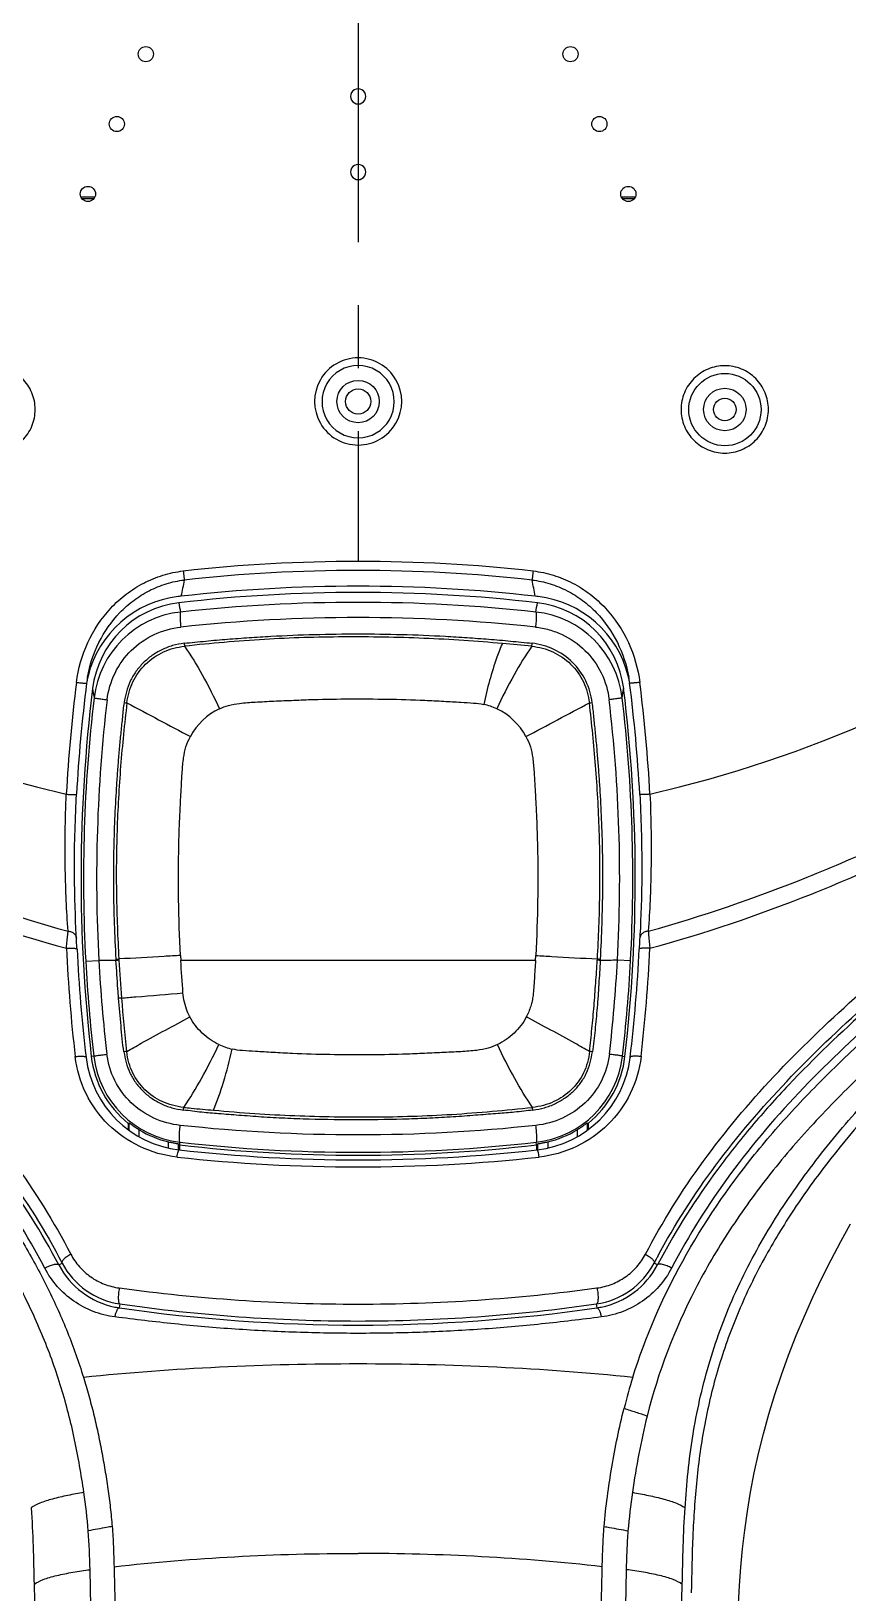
# Model space of a CAD drawing. Extents: x 0 to 521, y 0 to 382.
# Drawn here: x 124.5 to 156.9, y 193.6 to 255.5 of the extents above; entities that cross this region are included whole.
import ezdxf

# ---------------------------------------------------------------- set-up
doc = ezdxf.new("R2010")
doc.units = 0
doc.header["$LTSCALE"] = 10
doc.header["$MEASUREMENT"] = 0
doc.linetypes.add('CENTER', pattern=[2, 1.25, -0.25, 0.25, -0.25])
doc.linetypes.add('EB_DASHDOT', pattern=[39, 30, -3, 3, -3])
doc.layers.get('0').update_dxf_attribs({"linetype": 'CONTINUOUS'})
doc.layers.add('CAXA1', color=1, linetype='EB_DASHDOT', lineweight=25)
doc.layers.add('LAYER_01', color=7, linetype='CONTINUOUS')

msp = doc.modelspace()

# ---------------------------------------------------------------- linework, layer by layer
at = {"color": 7, "linetype": 'Continuous'}
for p, q in [((127.055, 248.946), (126.511, 248.946)), ((126.543, 248.894), (127.022, 248.894)), ((148.486, 248.946), (147.942, 248.946)), ((147.974, 248.894), (148.453, 248.894)), ((126.693, 218.661), (127.214, 218.689)), ((127.891, 218.742), (128.009, 218.748)), ((130.45, 218.887), (130.463, 218.686)), ((144.533, 218.686), (144.547, 218.887)), ((148.303, 218.668), (147.783, 218.696)), ((128.115, 217.197), (127.997, 217.188)), ((127.014, 214.892), (126.916, 214.88)), ((147.983, 214.892), (148.081, 214.88)), ((128.381, 212.228), (128.381, 211.975)), ((128.418, 211.947), (128.418, 212.246)), ((128.817, 211.693), (128.817, 211.974)), ((146.179, 211.974), (146.179, 211.693)), ((146.579, 212.246), (146.579, 211.948)), ((146.616, 212.228), (146.616, 211.975)), ((129.979, 211.251), (129.979, 211.496)), ((130.379, 211.181), (130.379, 211.417)), ((130.416, 211.375), (130.416, 211.181)), ((130.421, 211.375), (130.433, 211.482)), ((144.578, 211.375), (144.563, 211.482)), ((144.581, 211.181), (144.581, 211.375)), ((144.618, 211.417), (144.618, 211.181)), ((145.017, 211.496), (145.017, 211.251)), ((125.626, 206.618), (125.76, 206.689)), ((149.37, 206.618), (149.237, 206.689)), ((149.452, 206.772), (149.371, 206.619)), ((128.028, 204.916), (128.057, 205.072)), ((146.94, 205.072), (146.969, 204.916))]:
    msp.add_line(p, q, dxfattribs=at)
msp.add_lwpolyline([(152.578, 193.186), (152.618, 193.908), (152.672, 194.633), (152.741, 195.364), (152.828, 196.103), (152.935, 196.853), (153.061, 197.612), (153.209, 198.376), (153.378, 199.145), (153.57, 199.92), (153.786, 200.697), (154.025, 201.478), (154.287, 202.261), (154.57, 203.041), (154.874, 203.816), (155.197, 204.586), (155.537, 205.344), (155.891, 206.09), (156.26, 206.824), (156.639, 207.542), (157.027, 208.242)], dxfattribs=at)
for centre, radius, start, end in [((137.498, 274.946), 58.2, 315.01693, 224.98307), ((137.498, 274.946), 57.67, 315.01704, 224.98282), ((130.839, 228.994), 3.901, 96.64389, 173.02799), ((137.498, 171.453), 61.825, 83.39615, 96.60385), ((186.401, 242.475), 56.831, 189.73157, 190.10808), ((137.498, 168.067), 64.817, 83.75947, 96.24052), ((88.595, 242.475), 56.831, 349.89192, 350.26843), ((144.157, 228.994), 3.901, 6.97201, 83.35611), ((130.873, 228.648), 3.876, 96.22634, 173.30787), ((137.498, 167.034), 65.248, 83.81382, 96.18653), ((144.124, 228.648), 3.876, 6.6922, 83.77359), ((129.271, 73.57), 158.298, 84.52219, 84.94505), ((188.002, 221.957), 61.495, 172.98524, 186.6086), ((187.863, 221.95), 61.258, 173.29788, 183.07806), ((191.381, 239.149), 65.137, 188.54723, 188.87485), ((83.616, 239.149), 65.137, 351.12515, 351.45277), ((87.131, 221.95), 61.26, 356.92864, 6.70196), ((86.994, 221.957), 61.495, 353.3914, 7.01476), ((187.362, 221.944), 60.236, 173.24881, 183.09794), ((129.275, 237.725), 8.875, 263.13788, 263.88196), ((641.786, 1190.73), 1090.3, 241.905181, 242.054866), ((133.053, 226.395), 2.499, 114.92879, 152.15728), ((141.935, 226.37), 2.525, 65.13459, 77.58187), ((141.944, 226.395), 2.499, 27.84737, 65.08501), ((-476.523, 1397.322), 1324.227, 297.950486, 298.073743), ((145.654, 238.418), 9.572, 276.08269, 276.77104), ((87.613, 221.945), 60.258, 356.90928, 6.74829), ((187.384, 221.919), 60.778, 183.07307, 186.63969), ((186.004, 221.871), 58.876, 183.09788, 186.72962), ((140.528, 219.575), 12.665, 183.76904, 184.01155), ((141.044, 219.607), 13.064, 183.76946, 183.99878), ((137.296, 219.379), 9.713, 355.96587, 356.2765), ((138.861, 219.276), 8.262, 355.91996, 356.28659), ((88.613, 221.899), 59.256, 353.28372, 356.90138), ((87.617, 221.919), 60.773, 353.36015, 356.93366), ((187.714, 221.823), 59.778, 184.43826, 186.47885), ((130.88, 215.34), 3.991, 186.6086, 231.22562), ((130.872, 215.342), 3.885, 186.6568, 263.51165), ((128.877, 209.783), 5.325, 96.02942, 97.23172), ((133.068, 217.659), 2.551, 244.61609, 257.12528), ((144.124, 215.342), 3.885, 276.48837, 353.34316), ((144.116, 215.34), 3.991, 308.77409, 353.3914), ((146.063, 209.403), 5.709, 82.69037, 83.818), ((120.453, 228.764), 18.338, 295.61281, 295.7403), ((130.88, 215.34), 3.948, 238.49677, 256.80148), ((144.116, 215.34), 3.948, 283.19852, 301.50323), ((154.543, 228.764), 18.338, 244.2597, 244.38719), ((137.867, 218.006), 9.974, 221.3486, 221.66738), ((137.498, 272.461), 61.495, 263.38646, 276.61354), ((137.498, 273.55), 62.469, 263.50628, 276.49374), ((137.13, 218.006), 9.974, 318.33262, 318.6514), ((128.496, 208.122), 3.24, 207.65471, 258.55676), ((146.5, 208.122), 3.24, 281.44045, 332.34401), ((128.492, 208.105), 3.223, 258.56699, 261.71677), ((146.504, 208.106), 3.223, 278.28523, 281.42925), ((137.498, 270.137), 65.905, 261.73792, 278.26206), ((169.97, 195.43), 22.605, 162.6622, 165.91487)]:
    msp.add_arc(centre, radius, start, end, dxfattribs=at)
for points, knots in [([(180.058, 232.52), (181.458, 233.926), (184.122, 236.875), (187.659, 241.672), (190.704, 246.796), (194.063, 253.99), (196.908, 263.553), (197.804, 273.489), (197.344, 281.416), (196.099, 289.258), (193.1, 298.774), (188.279, 307.508), (183.459, 313.818), (179.388, 318.172), (174.908, 322.103), (170.062, 325.573), (164.895, 328.543), (159.46, 330.99), (153.81, 332.889), (148, 334.216), (142.087, 334.965), (134.151, 335.179), (126.219, 334.207), (118.568, 332.087), (113.01, 329.933), (107.692, 327.243), (102.666, 324.039), (97.983, 320.353), (95.117, 317.599), (93.757, 316.155)], [0, 0, 0, 0, 0.031262, 0.062525, 0.093785, 0.125047, 0.187494, 0.249942, 0.281203, 0.312465, 0.374913, 0.437361, 0.468623, 0.499885, 0.531147, 0.562409, 0.593671, 0.624934, 0.656195, 0.687456, 0.718718, 0.749979, 0.812429, 0.84369, 0.874952, 0.906214, 0.937475, 0.968737, 1, 1, 1, 1]), ([(95.486, 233.06), (94.799, 233.755), (93.453, 235.174), (90.9, 238.135), (87.99, 242.071), (84.989, 247.119), (82.501, 252.438), (80.548, 257.975), (79.148, 263.678), (78.323, 269.491), (78.074, 275.358), (78.403, 281.221), (79.614, 288.95), (82.546, 298.332), (87.273, 306.949), (92.003, 313.18), (97.326, 318.912), (103.474, 323.829), (110.24, 327.753), (115.585, 330.185), (121.143, 332.079), (126.862, 333.412), (132.684, 334.177), (140.502, 334.427), (148.321, 333.51), (155.871, 331.463), (161.358, 329.372), (166.613, 326.752), (171.584, 323.626), (176.221, 320.023), (179.062, 317.328), (180.412, 315.915)], [0, 0, 0, 0, 0.015632, 0.031272, 0.062523, 0.093787, 0.12505, 0.156308, 0.187563, 0.21882, 0.250081, 0.281341, 0.312601, 0.375043, 0.437485, 0.468744, 0.500003, 0.562444, 0.593703, 0.624964, 0.656223, 0.687482, 0.718741, 0.75, 0.812444, 0.843703, 0.874962, 0.906222, 0.93748, 0.96874, 1, 1, 1, 1]), ([(137.498, 333.454), (134.566, 333.454), (128.694, 333.009), (120.09, 331.037), (111.879, 327.791), (104.244, 323.357), (97.366, 317.822), (91.391, 311.323), (86.461, 303.998), (82.68, 296.02), (80.144, 287.564), (79.105, 280.277), (78.94, 274.409), (79.146, 270.008), (79.681, 265.636), (80.832, 259.88), (83.08, 252.872), (86.348, 246.277), (89.532, 241.346), (91.755, 238.424), (93.661, 236.193), (95.651, 234.029), (97.224, 232.479), (98.298, 231.471)], [0, 0, 0, 0, 0.062479, 0.124958, 0.187441, 0.249923, 0.312403, 0.374885, 0.437372, 0.499855, 0.562336, 0.624817, 0.656081, 0.687345, 0.718607, 0.749867, 0.812346, 0.874828, 0.906091, 0.937356, 0.952984, 0.968609, 1, 1, 1, 1]), ([(176.695, 231.471), (177.769, 232.478), (179.344, 234.026), (181.336, 236.189), (183.242, 238.42), (185.46, 241.345), (187.85, 245.045), (189.954, 248.916), (192.362, 254.269), (194.163, 259.879), (195.315, 265.634), (195.85, 270.007), (196.056, 274.407), (195.89, 280.275), (194.852, 287.562), (192.315, 296.018), (188.535, 303.997), (183.607, 311.322), (177.63, 317.821), (170.751, 323.354), (163.117, 327.79), (154.907, 331.038), (146.303, 333.01), (140.43, 333.454), (137.498, 333.454)], [0, 0, 0, 0, 0.03138, 0.047013, 0.062645, 0.093901, 0.125163, 0.156427, 0.187689, 0.250166, 0.281425, 0.312686, 0.343948, 0.375211, 0.437688, 0.500167, 0.562647, 0.625127, 0.687604, 0.750084, 0.812563, 0.875041, 0.937521, 1, 1, 1, 1]), ([(179.511, 233.06), (178.156, 231.69), (175.342, 229.054), (170.924, 225.325), (166.405, 221.726), (161.911, 218.142), (158.31, 215.029), (155.65, 212.369), (153.827, 210.269), (152.209, 208.035), (150.378, 204.911), (149.392, 202.364), (148.96, 200.626)], [0, 0, 0, 0, 0.127744, 0.255512, 0.383296, 0.510812, 0.636751, 0.698636, 0.760101, 0.820983, 0.881275, 1, 1, 1, 1]), ([(130.452, 232.501), (130.447, 232.496), (130.442, 232.475), (130.436, 232.438), (130.434, 232.38), (130.434, 232.306), (130.437, 232.217), (130.446, 232.081), (130.456, 231.974), (130.464, 231.901)], [0, 0, 0, 0, 0.034042, 0.099345, 0.195378, 0.319481, 0.467429, 0.634638, 1, 1, 1, 1]), ([(144.544, 232.501), (144.549, 232.496), (144.555, 232.475), (144.56, 232.438), (144.562, 232.38), (144.562, 232.306), (144.559, 232.218), (144.551, 232.082), (144.541, 231.976), (144.533, 231.903)], [0, 0, 0, 0, 0.034049, 0.099327, 0.195316, 0.319375, 0.467284, 0.634469, 1, 1, 1, 1]), ([(150.464, 196.982), (150.526, 197.936), (150.716, 199.847), (151.342, 202.676), (152.348, 205.42), (153.721, 208.031), (155.393, 210.487), (157.298, 212.793), (159.377, 214.959), (162.315, 217.693), (166.194, 220.887), (170.954, 224.592), (175.656, 228.381), (178.638, 231.094), (180.058, 232.52)], [0, 0, 0, 0, 0.060078, 0.120569, 0.181641, 0.243285, 0.30552, 0.368156, 0.431126, 0.494165, 0.62038, 0.74686, 0.873431, 1, 1, 1, 1]), ([(127.544, 229.025), (127.587, 229.391), (127.799, 230.112), (128.458, 231.021), (129.38, 231.66), (130.102, 231.863), (130.467, 231.903)], [0, 0, 0, 0, 0.250314, 0.500298, 0.750034, 1, 1, 1, 1]), ([(130.597, 231.263), (130.74, 231.28), (131.026, 231.307), (131.456, 231.35), (131.886, 231.39), (132.459, 231.437), (133.176, 231.49), (134.326, 231.561), (135.767, 231.619), (137.498, 231.642), (139.229, 231.619), (140.67, 231.562), (141.82, 231.49), (142.537, 231.436), (143.111, 231.39), (143.541, 231.35), (143.97, 231.307), (144.256, 231.28), (144.399, 231.263)], [0, 0, 0, 0, 0.031188, 0.062382, 0.093651, 0.124802, 0.187209, 0.249718, 0.374757, 0.49999, 0.625228, 0.750279, 0.812795, 0.875204, 0.906354, 0.937621, 0.968813, 1, 1, 1, 1]), ([(144.53, 231.904), (144.713, 231.884), (145.076, 231.811), (145.768, 231.556), (146.539, 231.021), (147.197, 230.113), (147.41, 229.391), (147.453, 229.025)], [0, 0, 0, 0, 0.12523, 0.250391, 0.49989, 0.749719, 1, 1, 1, 1]), ([(125.069, 206.489), (124.39, 207.792), (122.803, 210.31), (119.876, 213.712), (116.561, 216.814), (113.03, 219.732), (109.404, 222.571), (105.769, 225.426), (102.192, 228.366), (99.881, 230.418), (98.751, 231.472)], [0, 0, 0, 0, 0.120716, 0.243356, 0.367749, 0.493333, 0.619585, 0.7462, 0.873032, 1, 1, 1, 1]), ([(125.626, 206.619), (124.955, 207.896), (123.791, 209.741), (121.995, 212.026), (120.034, 214.222), (117.354, 216.787), (113.936, 219.662), (110.419, 222.442), (106.887, 225.212), (103.4, 228.043), (101.14, 230.007), (100.031, 231.014)], [0, 0, 0, 0, 0.121579, 0.183052, 0.244931, 0.369688, 0.49534, 0.621392, 0.747574, 0.873782, 1, 1, 1, 1]), ([(130.597, 231.263), (130.444, 231.241), (130.138, 231.181), (129.705, 231.018), (129.312, 230.783), (128.968, 230.491), (128.676, 230.149), (128.377, 229.637), (128.26, 229.202), (128.214, 228.913)], [0, 0, 0, 0, 0.129264, 0.258141, 0.383771, 0.508471, 0.632283, 0.755876, 1, 1, 1, 1]), ([(128.328, 228.9), (128.363, 229.186), (128.518, 229.754), (129.034, 230.468), (129.759, 230.968), (130.327, 231.113), (130.613, 231.145)], [0, 0, 0, 0, 0.25044, 0.500281, 0.749953, 1, 1, 1, 1]), ([(130.597, 231.263), (130.598, 231.252), (130.603, 231.213), (130.608, 231.174), (130.613, 231.145)], [0, 0, 0, 0, 0.265199, 1, 1, 1, 1]), ([(143.219, 231.252), (142.709, 231.297), (141.672, 231.379), (139.571, 231.492), (136.934, 231.54), (134.292, 231.46), (132.192, 231.305), (131.137, 231.203), (130.613, 231.145)], [0, 0, 0, 0, 0.12174, 0.247117, 0.499822, 0.74814, 0.874901, 1, 1, 1, 1]), ([(130.614, 231.145), (130.866, 230.78), (131.361, 229.968), (131.787, 229.119), (131.999, 228.661)], [0, 0, 0, 0, 0.468333, 1, 1, 1, 1]), ([(143.219, 231.252), (143.142, 231.073), (142.832, 230.288), (142.617, 229.469), (142.478, 228.836)], [0, 0, 0, 0, 0.231665, 1, 1, 1, 1]), ([(144.383, 231.145), (144.13, 230.78), (143.634, 229.968), (143.209, 229.119), (142.996, 228.661)], [0, 0, 0, 0, 0.468337, 1, 1, 1, 1]), ([(144.383, 231.145), (144.384, 231.154), (144.391, 231.193), (144.396, 231.232), (144.399, 231.263)], [0, 0, 0, 0, 0.227296, 1, 1, 1, 1]), ([(144.383, 231.145), (144.668, 231.113), (145.237, 230.968), (145.962, 230.468), (146.478, 229.754), (146.633, 229.186), (146.668, 228.9)], [0, 0, 0, 0, 0.24991, 0.499556, 0.749487, 1, 1, 1, 1]), ([(146.783, 228.912), (146.742, 229.21), (146.573, 229.798), (146.035, 230.541), (145.283, 231.065), (144.693, 231.225), (144.396, 231.263)], [0, 0, 0, 0, 0.250515, 0.500339, 0.749974, 1, 1, 1, 1]), ([(148.392, 202.166), (148.889, 203.76), (150.246, 206.873), (152.646, 210.38), (154.902, 212.963), (157.352, 215.417), (159.974, 217.694), (162.67, 219.875), (165.388, 222.022), (168.804, 224.692), (172.834, 227.982), (175.43, 230.285), (176.695, 231.471)], [0, 0, 0, 0, 0.121282, 0.244653, 0.307167, 0.370202, 0.496407, 0.559154, 0.62212, 0.748051, 0.874025, 1, 1, 1, 1]), ([(174.965, 231.014), (173.862, 230.012), (171.613, 228.057), (168.145, 225.24), (164.63, 222.483), (161.131, 219.718), (157.727, 216.86), (155.054, 214.315), (153.094, 212.135), (151.296, 209.869), (150.127, 208.038), (149.452, 206.772)], [0, 0, 0, 0, 0.126196, 0.252383, 0.378545, 0.504579, 0.630224, 0.754997, 0.816892, 0.878381, 1, 1, 1, 1]), ([(176.245, 231.471), (175.115, 230.418), (172.804, 228.366), (169.227, 225.426), (165.593, 222.571), (161.966, 219.732), (158.436, 216.814), (155.12, 213.712), (152.193, 210.31), (150.606, 207.792), (149.927, 206.489)], [0, 0, 0, 0, 0.126969, 0.2538, 0.380415, 0.506668, 0.632252, 0.756645, 0.879285, 1, 1, 1, 1]), ([(127.024, 229.099), (127.024, 229.098), (127.029, 229.098), (127.036, 229.095), (127.049, 229.093), (127.074, 229.088), (127.117, 229.081), (127.18, 229.072), (127.257, 229.062), (127.379, 229.046), (127.476, 229.033), (127.544, 229.025)], [0, 0, 0, 0, 0.006751, 0.022365, 0.046777, 0.079795, 0.170784, 0.292731, 0.441699, 0.613472, 1, 1, 1, 1]), ([(147.973, 229.099), (147.972, 229.098), (147.968, 229.098), (147.96, 229.095), (147.948, 229.093), (147.922, 229.088), (147.879, 229.081), (147.817, 229.072), (147.74, 229.062), (147.617, 229.046), (147.52, 229.033), (147.453, 229.025)], [0, 0, 0, 0, 0.006752, 0.022365, 0.046776, 0.079792, 0.170776, 0.292718, 0.441683, 0.613456, 1, 1, 1, 1]), ([(128.214, 228.913), (128.184, 228.722), (128.151, 228.335), (128.087, 227.754), (128.03, 227.168), (127.98, 226.576), (127.935, 225.977), (127.881, 225.161), (127.828, 224.115), (127.792, 222.83), (127.787, 221.502), (127.819, 220.135), (127.86, 219.21), (127.891, 218.742)], [0, 0, 0, 0, 0.057017, 0.114158, 0.171981, 0.230317, 0.289224, 0.348858, 0.471069, 0.597661, 0.727268, 0.862018, 1, 1, 1, 1]), ([(128.329, 228.9), (128.232, 228.067), (128.057, 226.38), (127.916, 223.844), (127.891, 221.293), (127.961, 219.598), (128.009, 218.748)], [0, 0, 0, 0, 0.247474, 0.499973, 0.748913, 1, 1, 1, 1]), ([(131.999, 228.661), (132.116, 228.715), (132.375, 228.817), (132.854, 228.896), (133.457, 228.937), (134.174, 228.97), (134.944, 229.005), (135.95, 229.044), (137.185, 229.061), (138.657, 229.053), (139.897, 229.018), (140.871, 228.967), (141.516, 228.927), (142.043, 228.901), (142.345, 228.864), (142.478, 228.836)], [0, 0, 0, 0, 0.036483, 0.078902, 0.137869, 0.208737, 0.283622, 0.357512, 0.495829, 0.635698, 0.77705, 0.84949, 0.913545, 0.961221, 1, 1, 1, 1]), ([(146.988, 218.749), (147.036, 219.597), (147.086, 220.868), (147.093, 222.563), (147.065, 223.84), (147.008, 225.124), (146.895, 226.816), (146.764, 228.072), (146.668, 228.9)], [0, 0, 0, 0, 0.250736, 0.374865, 0.499948, 0.627523, 0.754181, 1, 1, 1, 1]), ([(147.106, 218.741), (147.136, 219.21), (147.176, 220.136), (147.207, 221.503), (147.203, 222.83), (147.168, 224.113), (147.115, 225.158), (147.061, 225.973), (147.016, 226.572), (146.966, 227.164), (146.91, 227.751), (146.845, 228.332), (146.813, 228.72), (146.783, 228.912)], [0, 0, 0, 0, 0.138275, 0.272975, 0.402476, 0.528901, 0.650939, 0.710506, 0.769373, 0.827707, 0.885567, 0.942818, 1, 1, 1, 1]), ([(130.45, 218.887), (130.415, 219.624), (130.376, 220.742), (130.369, 222.226), (130.383, 223.16), (130.404, 223.901), (130.426, 224.457), (130.45, 224.916), (130.471, 225.283), (130.492, 225.67), (130.518, 226.151), (130.561, 226.685), (130.651, 227.16), (130.774, 227.432), (130.843, 227.562)], [0, 0, 0, 0, 0.253377, 0.384636, 0.509915, 0.574702, 0.639136, 0.701246, 0.732709, 0.765445, 0.834524, 0.898469, 0.949355, 1, 1, 1, 1]), ([(144.153, 227.562), (144.222, 227.432), (144.345, 227.16), (144.435, 226.685), (144.478, 226.151), (144.504, 225.67), (144.526, 225.283), (144.546, 224.916), (144.571, 224.456), (144.592, 223.9), (144.614, 223.16), (144.628, 222.225), (144.619, 220.742), (144.582, 219.624), (144.547, 218.887)], [0, 0, 0, 0, 0.050651, 0.101544, 0.165493, 0.234579, 0.267321, 0.298791, 0.360914, 0.425355, 0.490144, 0.615411, 0.746638, 1, 1, 1, 1]), ([(105.862, 224.978), (106.382, 224.563), (107.423, 223.735), (108.99, 222.501), (110.559, 221.269), (112.642, 219.622), (115.215, 217.536), (118.178, 214.913), (120.928, 212.108), (122.928, 209.544), (124.306, 207.372), (125.214, 205.691), (125.993, 203.958), (126.419, 202.768), (126.603, 202.166)], [0, 0, 0, 0, 0.063666, 0.127323, 0.19096, 0.25456, 0.381533, 0.507903, 0.63319, 0.75698, 0.818295, 0.879206, 0.939761, 1, 1, 1, 1]), ([(126.62, 197.602), (126.519, 198.3), (126.281, 199.694), (125.755, 201.753), (125.037, 203.762), (123.825, 206.366), (122.271, 208.821), (120.459, 211.103), (118.477, 213.294), (115.769, 215.845), (112.34, 218.731), (108.824, 221.541), (106.472, 223.411), (105.304, 224.357)], [0, 0, 0, 0, 0.060137, 0.120369, 0.180852, 0.241742, 0.364876, 0.427204, 0.489959, 0.61647, 0.74394, 0.871887, 1, 1, 1, 1]), ([(169.915, 223.429), (168.673, 222.444), (166.19, 220.475), (162.554, 217.427), (159.11, 214.194), (156.505, 211.261), (154.691, 208.732), (153.498, 206.748), (152.505, 204.674), (151.74, 202.524), (151.21, 200.321), (150.898, 198.091), (150.755, 195.855), (150.725, 194.364), (150.71, 193.619)], [0, 0, 0, 0, 0.128163, 0.256111, 0.38345, 0.509707, 0.572472, 0.634785, 0.696628, 0.758022, 0.818939, 0.879481, 0.939757, 1, 1, 1, 1]), ([(128.012, 218.696), (128.003, 218.696), (127.964, 218.693), (127.924, 218.69), (127.894, 218.688)], [0, 0, 0, 0, 0.236051, 1, 1, 1, 1]), ([(127.997, 217.188), (127.987, 217.315), (127.95, 217.815), (127.919, 218.315), (127.894, 218.688)], [0, 0, 0, 0, 0.253537, 1, 1, 1, 1]), ([(130.45, 218.887), (130.236, 218.873), (129.423, 218.821), (128.609, 218.779), (128.009, 218.748)], [0, 0, 0, 0, 0.263032, 1, 1, 1, 1]), ([(144.533, 218.686), (143.361, 218.686), (138.671, 218.684), (133.981, 218.685), (130.463, 218.686)], [0, 0, 0, 0, 0.249917, 1, 1, 1, 1]), ([(144.533, 218.687), (144.518, 218.449), (144.494, 218.089), (144.465, 217.628), (144.44, 217.329), (144.403, 217.083), (144.344, 216.866), (144.269, 216.654), (144.205, 216.514), (144.168, 216.446)], [0, 0, 0, 0, 0.312606, 0.472421, 0.605402, 0.705517, 0.798236, 0.899058, 1, 1, 1, 1]), ([(144.547, 218.887), (144.759, 218.873), (145.572, 218.822), (146.386, 218.781), (146.988, 218.749)], [0, 0, 0, 0, 0.261101, 1, 1, 1, 1]), ([(146.678, 215.078), (146.709, 215.379), (146.772, 215.981), (146.843, 216.734), (146.887, 217.338), (146.934, 217.941), (146.964, 218.394), (146.984, 218.696)], [0, 0, 0, 0, 0.249909, 0.499925, 0.624941, 0.74996, 1, 1, 1, 1]), ([(147.102, 218.689), (147.081, 218.374), (147.045, 217.749), (146.981, 216.828), (146.895, 215.936), (146.833, 215.352), (146.789, 215.065)], [0, 0, 0, 0, 0.26031, 0.515873, 0.761194, 1, 1, 1, 1]), ([(147.102, 218.688), (147.092, 218.689), (147.053, 218.691), (147.014, 218.694), (146.984, 218.696)], [0, 0, 0, 0, 0.256831, 1, 1, 1, 1]), ([(146.988, 218.749), (146.997, 218.748), (147.036, 218.746), (147.076, 218.743), (147.106, 218.741)], [0, 0, 0, 0, 0.236042, 1, 1, 1, 1]), ([(128.115, 217.197), (128.303, 217.213), (129.115, 217.282), (129.928, 217.351), (130.552, 217.403)], [0, 0, 0, 0, 0.231408, 1, 1, 1, 1]), ([(130.828, 216.447), (130.789, 216.52), (130.649, 216.823), (130.572, 217.154), (130.552, 217.403)], [0, 0, 0, 0, 0.250674, 1, 1, 1, 1]), ([(128.206, 215.065), (128.156, 215.407), (128.094, 216.116), (128.026, 216.824), (127.997, 217.188)], [0, 0, 0, 0, 0.486412, 1, 1, 1, 1]), ([(128.318, 215.078), (128.511, 215.187), (129.342, 215.653), (130.181, 216.105), (130.828, 216.447)], [0, 0, 0, 0, 0.232392, 1, 1, 1, 1]), ([(131.975, 215.354), (131.733, 215.469), (131.283, 215.775), (130.953, 216.21), (130.828, 216.447)], [0, 0, 0, 0, 0.499679, 1, 1, 1, 1]), ([(144.168, 216.446), (144.044, 216.21), (143.714, 215.775), (143.263, 215.469), (143.022, 215.354)], [0, 0, 0, 0, 0.500322, 1, 1, 1, 1]), ([(146.678, 215.078), (146.485, 215.187), (145.654, 215.653), (144.815, 216.105), (144.168, 216.446)], [0, 0, 0, 0, 0.232397, 1, 1, 1, 1]), ([(127.014, 214.892), (127.014, 214.893), (127.019, 214.894), (127.026, 214.897), (127.039, 214.9), (127.064, 214.905), (127.107, 214.912), (127.17, 214.922), (127.246, 214.933), (127.369, 214.949), (127.467, 214.96), (127.534, 214.968)], [0, 0, 0, 0, 0.007095, 0.022849, 0.047338, 0.080398, 0.171403, 0.293308, 0.442189, 0.613836, 1, 1, 1, 1]), ([(130.445, 212.149), (130.084, 212.189), (129.37, 212.384), (128.452, 213.003), (127.79, 213.895), (127.577, 214.609), (127.534, 214.971)], [0, 0, 0, 0, 0.249787, 0.498969, 0.748871, 1, 1, 1, 1]), ([(128.207, 215.065), (128.255, 214.781), (128.361, 214.353), (128.654, 213.85), (128.94, 213.516), (129.281, 213.229), (129.672, 212.998), (130.106, 212.835), (130.413, 212.781), (130.568, 212.756)], [0, 0, 0, 0, 0.24297, 0.364584, 0.487379, 0.611844, 0.738393, 0.868332, 1, 1, 1, 1]), ([(130.584, 212.862), (130.431, 212.879), (130.135, 212.933), (129.594, 213.129), (129.012, 213.526), (128.596, 214.096), (128.391, 214.631), (128.335, 214.925), (128.318, 215.078)], [0, 0, 0, 0, 0.134689, 0.261406, 0.501088, 0.739521, 0.865406, 1, 1, 1, 1]), ([(130.584, 212.862), (130.835, 213.235), (131.328, 214.051), (131.76, 214.9), (131.975, 215.354)], [0, 0, 0, 0, 0.472537, 1, 1, 1, 1]), ([(131.765, 212.75), (131.915, 213.115), (132.192, 213.914), (132.402, 214.733), (132.5, 215.172)], [0, 0, 0, 0, 0.467183, 1, 1, 1, 1]), ([(143.022, 215.354), (142.903, 215.298), (142.637, 215.19), (142.145, 215.107), (141.531, 215.066), (140.808, 215.033), (140.039, 214.997), (139.042, 214.957), (137.822, 214.939), (136.365, 214.948), (135.129, 214.983), (134.147, 215.035), (133.487, 215.077), (132.945, 215.103), (132.636, 215.142), (132.5, 215.172)], [0, 0, 0, 0, 0.037334, 0.080915, 0.140917, 0.212026, 0.286429, 0.359344, 0.495062, 0.632635, 0.772916, 0.845993, 0.911684, 0.960562, 1, 1, 1, 1]), ([(144.412, 212.862), (144.161, 213.235), (143.668, 214.051), (143.237, 214.9), (143.022, 215.354)], [0, 0, 0, 0, 0.472537, 1, 1, 1, 1]), ([(146.678, 215.078), (146.645, 214.787), (146.491, 214.225), (146.068, 213.637), (145.636, 213.284), (145.134, 213.004), (144.704, 212.892), (144.412, 212.862)], [0, 0, 0, 0, 0.256643, 0.499156, 0.620232, 0.743111, 1, 1, 1, 1]), ([(144.43, 212.756), (144.584, 212.781), (144.889, 212.837), (145.322, 213), (145.714, 213.229), (146.059, 213.513), (146.348, 213.847), (146.643, 214.35), (146.743, 214.78), (146.79, 215.065)], [0, 0, 0, 0, 0.131078, 0.260595, 0.387168, 0.511938, 0.635116, 0.756968, 1, 1, 1, 1]), ([(147.463, 214.969), (147.419, 214.606), (147.206, 213.892), (146.542, 213.001), (145.624, 212.382), (144.91, 212.188), (144.549, 212.149)], [0, 0, 0, 0, 0.251152, 0.50102, 0.750241, 1, 1, 1, 1]), ([(147.983, 214.892), (147.982, 214.893), (147.978, 214.894), (147.97, 214.897), (147.958, 214.899), (147.932, 214.905), (147.89, 214.912), (147.827, 214.922), (147.75, 214.932), (147.627, 214.949), (147.53, 214.961), (147.463, 214.968)], [0, 0, 0, 0, 0.007056, 0.022794, 0.047272, 0.080325, 0.171323, 0.293224, 0.442109, 0.613768, 1, 1, 1, 1]), ([(130.568, 212.756), (130.569, 212.766), (130.573, 212.801), (130.579, 212.836), (130.584, 212.862)], [0, 0, 0, 0, 0.267383, 1, 1, 1, 1]), ([(144.43, 212.756), (144.188, 212.725), (143.728, 212.669), (143.005, 212.616), (142.23, 212.555), (141.367, 212.486), (140.448, 212.434), (139.168, 212.385), (137.532, 212.355), (135.893, 212.379), (134.601, 212.425), (133.671, 212.476), (132.796, 212.544), (132.01, 212.607), (131.278, 212.666), (130.812, 212.724), (130.568, 212.756)], [0, 0, 0, 0, 0.052759, 0.099992, 0.1566, 0.220586, 0.286976, 0.355228, 0.497312, 0.640168, 0.709206, 0.776487, 0.841348, 0.898765, 0.946723, 1, 1, 1, 1]), ([(130.584, 212.862), (130.682, 212.851), (131.075, 212.81), (131.469, 212.776), (131.765, 212.75)], [0, 0, 0, 0, 0.249097, 1, 1, 1, 1]), ([(131.765, 212.751), (132.31, 212.704), (133.384, 212.613), (134.978, 212.53), (136.542, 212.485), (138.615, 212.475), (141.243, 212.555), (143.346, 212.752), (144.412, 212.862)], [0, 0, 0, 0, 0.129674, 0.25512, 0.377869, 0.50003, 0.746113, 1, 1, 1, 1]), ([(144.43, 212.756), (144.429, 212.766), (144.423, 212.801), (144.417, 212.836), (144.412, 212.862)], [0, 0, 0, 0, 0.268503, 1, 1, 1, 1]), ([(128.418, 212.246), (128.419, 212.246), (128.422, 212.242), (128.43, 212.239), (128.441, 212.229), (128.457, 212.218), (128.476, 212.204), (128.507, 212.182), (128.552, 212.15), (128.611, 212.108), (128.7, 212.048), (128.769, 212.003), (128.817, 211.974)], [0, 0, 0, 0, 0.007169, 0.026157, 0.056143, 0.096231, 0.145357, 0.202306, 0.334847, 0.486044, 0.650612, 1, 1, 1, 1]), ([(130.433, 211.482), (130.427, 211.484), (130.418, 211.507), (130.412, 211.546), (130.408, 211.611), (130.408, 211.694), (130.412, 211.795), (130.422, 211.948), (130.435, 212.068), (130.445, 212.149)], [0, 0, 0, 0, 0.030144, 0.092768, 0.188504, 0.31436, 0.465124, 0.63511, 1, 1, 1, 1]), ([(144.549, 212.149), (142.209, 211.892), (137.497, 211.645), (132.785, 211.892), (130.445, 212.149)], [0, 0, 0, 0, 0.500002, 1, 1, 1, 1]), ([(144.563, 211.482), (144.569, 211.484), (144.578, 211.507), (144.583, 211.546), (144.587, 211.611), (144.586, 211.694), (144.581, 211.794), (144.57, 211.948), (144.557, 212.067), (144.546, 212.148)], [0, 0, 0, 0, 0.029604, 0.092022, 0.187695, 0.313586, 0.464466, 0.634632, 1, 1, 1, 1]), ([(146.179, 211.974), (146.227, 212.003), (146.297, 212.048), (146.386, 212.108), (146.445, 212.15), (146.489, 212.182), (146.52, 212.204), (146.539, 212.218), (146.555, 212.229), (146.567, 212.239), (146.574, 212.242), (146.578, 212.246), (146.579, 212.246)], [0, 0, 0, 0, 0.34939, 0.51396, 0.665157, 0.797696, 0.854645, 0.90377, 0.943858, 0.973844, 0.992831, 1, 1, 1, 1]), ([(129.979, 211.496), (130.029, 211.485), (130.101, 211.469), (130.194, 211.451), (130.254, 211.44), (130.304, 211.431), (130.338, 211.426), (130.358, 211.422), (130.369, 211.42), (130.375, 211.418), (130.378, 211.418), (130.379, 211.417)], [0, 0, 0, 0, 0.375732, 0.546827, 0.697773, 0.822814, 0.917208, 0.951572, 0.97694, 0.993122, 1, 1, 1, 1]), ([(144.618, 211.417), (144.618, 211.418), (144.622, 211.418), (144.628, 211.42), (144.638, 211.422), (144.659, 211.426), (144.693, 211.431), (144.742, 211.44), (144.802, 211.451), (144.895, 211.469), (144.968, 211.485), (145.017, 211.496)], [0, 0, 0, 0, 0.006879, 0.023066, 0.048439, 0.082807, 0.177214, 0.302266, 0.453209, 0.624289, 1, 1, 1, 1]), ([(125.069, 206.489), (125.128, 206.523), (125.245, 206.579), (125.39, 206.63), (125.494, 206.649), (125.561, 206.653), (125.613, 206.64), (125.626, 206.619)], [0, 0, 0, 0, 0.344908, 0.650539, 0.774431, 0.873825, 1, 1, 1, 1]), ([(127.854, 204.555), (127.56, 204.594), (126.985, 204.741), (126.201, 205.156), (125.539, 205.743), (125.204, 206.229), (125.069, 206.489)], [0, 0, 0, 0, 0.252403, 0.501625, 0.75006, 1, 1, 1, 1]), ([(149.927, 206.489), (149.792, 206.229), (149.457, 205.743), (148.796, 205.156), (148.012, 204.741), (147.436, 204.594), (147.143, 204.555)], [0, 0, 0, 0, 0.249941, 0.498375, 0.7476, 1, 1, 1, 1]), ([(149.927, 206.489), (149.871, 206.521), (149.754, 206.578), (149.609, 206.63), (149.5, 206.649), (149.433, 206.653), (149.383, 206.639), (149.371, 206.619)], [0, 0, 0, 0, 0.329749, 0.650313, 0.780211, 0.881168, 1, 1, 1, 1]), ([(127.854, 204.555), (127.864, 204.604), (127.886, 204.694), (127.923, 204.796), (127.957, 204.859), (127.983, 204.896), (128.011, 204.917), (128.028, 204.916)], [0, 0, 0, 0, 0.3652, 0.666409, 0.784631, 0.878682, 1, 1, 1, 1]), ([(146.969, 204.916), (146.984, 204.917), (147.01, 204.899), (147.036, 204.864), (147.072, 204.801), (147.109, 204.697), (147.132, 204.605), (147.143, 204.555)], [0, 0, 0, 0, 0.110308, 0.2005, 0.318257, 0.629135, 1, 1, 1, 1]), ([(147.143, 204.555), (146.355, 204.454), (144.768, 204.262), (142.367, 204.052), (139.939, 203.93), (137.498, 203.889), (135.057, 203.933), (132.63, 204.055), (130.229, 204.262), (128.642, 204.455), (127.854, 204.555)], [0, 0, 0, 0, 0.123223, 0.247871, 0.373638, 0.499998, 0.626356, 0.752123, 0.876775, 1, 1, 1, 1]), ([(126.603, 202.166), (128.396, 202.354), (132.026, 202.619), (135.664, 202.703), (137.498, 202.703)], [0, 0, 0, 0, 0.495747, 1, 1, 1, 1]), ([(137.498, 202.703), (139.332, 202.703), (142.969, 202.619), (146.599, 202.354), (148.392, 202.166)], [0, 0, 0, 0, 0.504253, 1, 1, 1, 1]), ([(126.603, 202.166), (126.68, 201.926), (126.82, 201.442), (127.009, 200.71), (127.178, 199.974), (127.328, 199.235), (127.458, 198.491), (127.574, 197.745), (127.671, 196.998), (127.724, 196.498), (127.743, 196.247)], [0, 0, 0, 0, 0.125272, 0.25037, 0.375364, 0.500342, 0.62533, 0.750266, 0.875148, 1, 1, 1, 1]), ([(147.253, 196.247), (147.286, 196.642), (147.374, 197.429), (147.611, 198.996), (147.851, 200.162), (148.044, 200.931)], [0, 0, 0, 0, 0.249843, 0.499811, 1, 1, 1, 1]), ([(148.045, 200.931), (148.198, 200.88), (148.505, 200.783), (148.811, 200.683), (148.96, 200.626)], [0, 0, 0, 0, 0.503548, 1, 1, 1, 1]), ([(126.621, 197.602), (126.406, 197.563), (125.989, 197.484), (125.404, 197.35), (124.914, 197.198), (124.638, 197.059), (124.532, 196.982)], [0, 0, 0, 0, 0.298426, 0.581681, 0.821545, 1, 1, 1, 1]), ([(148.376, 197.602), (148.589, 197.563), (149.006, 197.483), (149.512, 197.369), (149.879, 197.26), (150.166, 197.157), (150.357, 197.059), (150.462, 196.982)], [0, 0, 0, 0, 0.297277, 0.581766, 0.708874, 0.821881, 1, 1, 1, 1]), ([(124.532, 196.982), (124.565, 196.477), (124.611, 195.466), (124.632, 194.455), (124.643, 193.95)], [0, 0, 0, 0, 0.500345, 1, 1, 1, 1]), ([(150.353, 193.95), (150.364, 194.455), (150.385, 195.466), (150.431, 196.477), (150.464, 196.982)], [0, 0, 0, 0, 0.499664, 1, 1, 1, 1]), ([(127.743, 196.247), (127.67, 196.234), (127.354, 196.177), (127.038, 196.121), (126.796, 196.073)], [0, 0, 0, 0, 0.232395, 1, 1, 1, 1]), ([(127.743, 196.247), (127.766, 195.982), (127.793, 195.45), (127.809, 194.918), (127.817, 194.653)], [0, 0, 0, 0, 0.500258, 1, 1, 1, 1]), ([(147.18, 194.653), (147.187, 194.918), (147.203, 195.45), (147.23, 195.982), (147.253, 196.247)], [0, 0, 0, 0, 0.499765, 1, 1, 1, 1]), ([(147.253, 196.247), (147.326, 196.234), (147.642, 196.177), (147.958, 196.122), (148.199, 196.074)], [0, 0, 0, 0, 0.232342, 1, 1, 1, 1]), ([(148.199, 196.074), (148.178, 195.818), (148.152, 195.304), (148.136, 194.791), (148.129, 194.534)], [0, 0, 0, 0, 0.499978, 1, 1, 1, 1]), ([(127.817, 194.653), (129.407, 194.831), (132.631, 195.095), (135.865, 195.181), (137.498, 195.181)], [0, 0, 0, 0, 0.494988, 1, 1, 1, 1]), ([(147.18, 194.653), (145.589, 194.831), (142.365, 195.094), (139.131, 195.181), (137.498, 195.181)], [0, 0, 0, 0, 0.494996, 1, 1, 1, 1]), ([(124.643, 193.95), (124.755, 194.031), (124.96, 194.132), (125.267, 194.234), (125.658, 194.337), (126.196, 194.437), (126.64, 194.502), (126.867, 194.534)], [0, 0, 0, 0, 0.178986, 0.291935, 0.418999, 0.702194, 1, 1, 1, 1]), ([(128.894, 101.444), (128.731, 109.201), (128.393, 124.716), (127.887, 147.988), (127.38, 171.261), (127.037, 186.776), (126.867, 194.534)], [0, 0, 0, 0, 0.249984, 0.499977, 0.749983, 1, 1, 1, 1]), ([(127.817, 194.653), (127.843, 193.684), (127.875, 191.746), (127.94, 188.839), (128.004, 185.932), (128.065, 183.025), (128.126, 180.118), (128.207, 176.242), (128.31, 171.397), (128.432, 165.584), (128.594, 157.833), (128.794, 148.144), (129.033, 136.518), (129.347, 121.018), (129.578, 109.393), (129.73, 101.642)], [0, 0, 0, 0, 0.031256, 0.062513, 0.093762, 0.125018, 0.156274, 0.187529, 0.250034, 0.312537, 0.375039, 0.500042, 0.625039, 0.75003, 1, 1, 1, 1]), ([(145.266, 101.642), (145.418, 109.392), (145.649, 121.018), (145.963, 136.518), (146.202, 148.144), (146.402, 157.833), (146.564, 165.584), (146.687, 171.398), (146.789, 176.242), (146.87, 180.118), (146.931, 183.025), (146.992, 185.932), (147.056, 188.839), (147.121, 191.746), (147.153, 193.684), (147.179, 194.653)], [0, 0, 0, 0, 0.249968, 0.37496, 0.499959, 0.624963, 0.687466, 0.749969, 0.812473, 0.843728, 0.874984, 0.90624, 0.937489, 0.968745, 1, 1, 1, 1]), ([(148.129, 194.534), (147.959, 186.776), (147.616, 171.261), (147.109, 147.988), (146.603, 124.716), (146.265, 109.201), (146.102, 101.444)], [0, 0, 0, 0, 0.250017, 0.500023, 0.750016, 1, 1, 1, 1]), ([(150.353, 193.95), (150.241, 194.031), (150.036, 194.132), (149.73, 194.234), (149.338, 194.337), (148.801, 194.437), (148.357, 194.502), (148.129, 194.534)], [0, 0, 0, 0, 0.17899, 0.291941, 0.419007, 0.702203, 1, 1, 1, 1]), ([(124.643, 193.947), (124.944, 180.328), (125.386, 159.9), (125.986, 132.661), (126.285, 119.042), (126.435, 112.232)], [0, 0, 0, 0, 0.499989, 0.749988, 1, 1, 1, 1]), ([(148.684, 117.83), (148.963, 130.517), (149.523, 155.889), (150.073, 181.261), (150.353, 193.947)], [0, 0, 0, 0, 0.50001, 1, 1, 1, 1])]:
    msp.add_open_spline(points, degree=3, knots=knots, dxfattribs=at)
for points in [[(127.894, 218.688), (127.668, 218.677), (127.441, 218.687), (127.214, 218.689)], [(128.012, 218.696), (128.046, 218.197), (128.076, 217.697), (128.115, 217.197)], [(130.552, 217.403), (130.518, 217.831), (130.491, 218.259), (130.463, 218.687)], [(147.783, 218.696), (147.556, 218.697), (147.329, 218.677), (147.102, 218.688)], [(148.96, 200.626), (148.712, 199.63), (148.52, 198.619), (148.375, 197.602)], [(126.796, 196.073), (126.758, 196.585), (126.697, 197.095), (126.621, 197.602)], [(148.375, 197.602), (148.302, 197.094), (148.242, 196.585), (148.199, 196.074)], [(126.867, 194.534), (126.856, 195.048), (126.835, 195.561), (126.796, 196.073)]]:
    msp.add_open_spline(points, degree=3, dxfattribs=at)
at = {"layer": 'CAXA1', "color": 7, "linetype": 'CENTER', "lineweight": 25}
msp.add_line((137.498, 339.668), (137.498, 234.508), dxfattribs=at)
at = {"layer": 'LAYER_01', "color": 7, "linetype": 'Continuous'}
for p, q in [((126.764, 229.912), (126.765, 229.914)), ((148.232, 229.915), (148.232, 229.914)), ((126.334, 219.469), (126.321, 219.705)), ((148.66, 219.428), (148.646, 219.141)), ((148.676, 219.714), (148.66, 219.428)), ((148.668, 219.569), (148.668, 219.569))]:
    msp.add_line(p, q, dxfattribs=at)
for points in [[(126.321, 219.705), (126.307, 219.962), (126.294, 220.234), (126.283, 220.519), (126.273, 220.817), (126.264, 221.128), (126.257, 221.449), (126.252, 221.781), (126.249, 222.121), (126.249, 222.47), (126.251, 222.826), (126.255, 223.188), (126.262, 223.556), (126.272, 223.927), (126.284, 224.301), (126.299, 224.676), (126.317, 225.053), (126.329, 225.276)], [(148.668, 225.276), (148.679, 225.067), (148.696, 224.691), (148.712, 224.315), (148.724, 223.941), (148.734, 223.57), (148.741, 223.203), (148.745, 222.841), (148.747, 222.485), (148.747, 222.135), (148.744, 221.794), (148.74, 221.462), (148.733, 221.14), (148.724, 220.829), (148.714, 220.531), (148.703, 220.244), (148.69, 219.972), (148.676, 219.714)], [(126.351, 219.141), (126.348, 219.203), (126.334, 219.469)]]:
    msp.add_lwpolyline(points, dxfattribs=at)
for centre, radius in [((129.079, 254.62), 0.301), ((145.918, 254.62), 0.301), ((127.93, 251.848), 0.301), ((147.066, 251.848), 0.301), ((126.782, 249.076), 0.302), ((148.214, 249.076), 0.302), ((137.498, 240.846), 0.839), ((152.044, 240.526), 1.434), ((137.498, 240.846), 0.5), ((152.04, 240.531), 0.841), ((152.04, 240.531), 0.45)]:
    msp.add_circle(centre, radius, dxfattribs=at)
for centre, radius, start, end in [((137.498, 274.946), 57.518, 315.01704, 224.98296), ((137.498, 274.946), 57.048, 315.01704, 224.98296), ((137.498, 274.946), 56.129, 309.23824, 230.76176), ((137.498, 274.946), 55.427, 309.24154, 230.75846), ((137.498, 274.946), 51, 283.11656, 256.88344), ((137.498, 252.945), 0.301, 89.98594, 270.01406), ((137.498, 252.945), 0.301, 269.98608, 90.01392), ((137.498, 249.945), 0.301, 89.96883, 270.03117), ((137.498, 249.945), 0.301, 269.96887, 90.03113), ((137.497, 240.849), 1.727, 89.96129, 270.0386), ((137.497, 240.841), 1.431, 89.96909, 270.03095), ((137.499, 240.849), 1.727, 269.96139, 90.0387), ((137.499, 240.841), 1.431, 269.96904, 90.03091), ((137.5, 171.059), 63.449, 90.0018, 96.2803), ((137.5, 171.091), 63.058, 90.0018, 96.28049), ((137.494, 171.016), 63.492, 83.72249, 89.99642), ((137.494, 171.048), 63.101, 83.7223, 89.9964), ((187.256, 222.044), 57.855, 168.30621, 168.95596), ((137.501, 171.264), 62.261, 90.00298, 96.48217), ((137.5, 171.352), 62.173, 83.514, 90.00206), ((87.539, 222.001), 58.061, 11.04775, 11.69525), ((130.851, 228.953), 4.19, 96.70114, 166.00955), ((134.632, 196.538), 36.824, 96.48513, 96.65794), ((140.365, 196.538), 36.824, 83.34206, 83.51531), ((144.145, 228.953), 4.19, 13.99048, 83.29885), ((188.102, 221.861), 62.271, 172.75657, 176.85557), ((188.08, 221.884), 61.844, 172.75626, 176.85523), ((131.76, 229.039), 5.072, 170.08545, 172.72162), ((130.886, 228.939), 4.227, 165.93982, 168.82751), ((144.111, 228.939), 4.227, 11.24508, 14.06022), ((143.237, 229.039), 5.071, 7.27871, 9.93357), ((86.916, 221.884), 61.844, 3.14477, 7.2438), ((86.895, 221.861), 62.271, 3.14443, 7.24349), ((186.82, 221.937), 60.953, 182.59895, 186.6519), ((88.207, 221.934), 60.923, 353.34709, 357.40207), ((186.843, 222.033), 60.562, 182.73772, 186.81614), ((88.161, 222.032), 60.554, 353.18359, 357.26254), ((130.87, 215.345), 4.19, 186.85044, 263.56206), ((144.127, 215.345), 4.19, 276.438, 353.1496), ((137.496, 273.716), 62.936, 263.52571, 270.00171), ((137.505, 273.636), 62.857, 269.99419, 276.4784), ((137.494, 276.536), 66.035, 263.76094, 270.00396), ((137.512, 276.365), 65.863, 269.98793, 276.24718), ((173.783, 193.807), 27.722, 151.95011, 152.30763), ((173.89, 193.75), 27.842, 151.67764, 151.95017), ((128.489, 208.125), 3.084, 207.74187, 261.80812), ((146.507, 208.125), 3.084, 278.19186, 332.2581), ((137.543, 276.161), 71.099, 262.30747, 269.96422), ((137.487, 275.671), 70.608, 270.00916, 277.71916), ((137.507, 270.537), 66.144, 261.77903, 269.99198), ((137.495, 270.447), 66.054, 270.00245, 278.22654)]:
    msp.add_arc(centre, radius, start, end, dxfattribs=at)
for points, knots in [([(122.295, 238.935), (122.504, 238.849), (122.959, 238.757), (123.638, 238.892), (124.215, 239.277), (124.601, 239.853), (124.735, 240.533), (124.599, 241.213), (124.214, 241.789), (123.828, 242.046), (123.62, 242.132)], [0, 0, 0, 0, 0.125056, 0.250075, 0.375058, 0.500014, 0.624963, 0.749929, 0.874937, 1, 1, 1, 1]), ([(151.377, 242.132), (151.168, 242.046), (150.782, 241.789), (150.397, 241.213), (150.261, 240.533), (150.396, 239.853), (150.781, 239.277), (151.358, 238.893), (152.037, 238.757), (152.493, 238.849), (152.701, 238.935)], [0, 0, 0, 0, 0.125033, 0.250034, 0.375003, 0.499955, 0.62491, 0.749892, 0.874916, 1, 1, 1, 1]), ([(152.701, 238.935), (152.909, 239.021), (153.296, 239.279), (153.681, 239.854), (153.817, 240.534), (153.682, 241.214), (153.297, 241.79), (152.72, 242.175), (152.04, 242.31), (151.585, 242.219), (151.377, 242.132)], [0, 0, 0, 0, 0.125057, 0.250079, 0.375064, 0.500017, 0.624963, 0.74993, 0.874937, 1, 1, 1, 1]), ([(126.328, 229.713), (126.397, 230.255), (126.701, 231.325), (127.471, 232.484), (128.284, 233.225), (128.981, 233.67), (129.746, 233.985), (130.287, 234.098), (130.559, 234.128)], [0, 0, 0, 0, 0.249518, 0.499106, 0.624342, 0.749575, 0.874793, 1, 1, 1, 1]), ([(130.559, 234.128), (130.564, 234.089), (130.577, 233.97), (130.59, 233.851), (130.602, 233.77)], [0, 0, 0, 0, 0.322315, 1, 1, 1, 1]), ([(144.437, 234.128), (144.432, 234.089), (144.419, 233.97), (144.406, 233.851), (144.394, 233.77)], [0, 0, 0, 0, 0.322315, 1, 1, 1, 1]), ([(144.437, 234.128), (144.71, 234.098), (145.251, 233.985), (146.016, 233.67), (146.713, 233.224), (147.525, 232.484), (148.296, 231.325), (148.6, 230.255), (148.669, 229.713)], [0, 0, 0, 0, 0.125283, 0.250545, 0.375794, 0.501006, 0.750517, 1, 1, 1, 1]), ([(126.765, 229.914), (126.848, 230.39), (127.153, 231.324), (127.857, 232.331), (128.585, 232.976), (129.204, 233.366), (129.882, 233.642), (130.361, 233.743), (130.602, 233.77)], [0, 0, 0, 0, 0.249377, 0.498904, 0.624127, 0.749389, 0.87468, 1, 1, 1, 1]), ([(144.394, 233.77), (144.636, 233.743), (145.114, 233.642), (145.792, 233.366), (146.412, 232.976), (147.139, 232.331), (147.843, 231.324), (148.148, 230.391), (148.232, 229.915)], [0, 0, 0, 0, 0.125396, 0.250735, 0.376015, 0.501217, 0.750665, 1, 1, 1, 1]), ([(102.435, 232.019), (104.159, 230.611), (107.776, 228), (112.609, 225.229), (116.613, 223.285), (120.695, 221.528), (123.852, 220.437), (125.993, 219.849)], [0, 0, 0, 0, 0.250185, 0.500369, 0.625441, 0.75043, 1, 1, 1, 1]), ([(149.004, 219.849), (151.144, 220.437), (154.302, 221.528), (158.384, 223.285), (162.387, 225.229), (167.22, 228), (170.838, 230.611), (172.561, 232.019)], [0, 0, 0, 0, 0.249573, 0.374563, 0.499634, 0.749816, 1, 1, 1, 1]), ([(100.134, 231.126), (101.244, 230.117), (103.51, 228.149), (107.005, 225.312), (110.545, 222.536), (114.07, 219.749), (117.495, 216.866), (120.705, 213.791), (123.539, 210.431), (125.091, 207.964), (125.759, 206.69)], [0, 0, 0, 0, 0.126309, 0.252619, 0.378911, 0.505086, 0.630866, 0.755696, 0.878863, 1, 1, 1, 1]), ([(100.45, 231.473), (101.561, 230.464), (103.829, 228.495), (107.327, 225.66), (110.873, 222.889), (114.404, 220.109), (117.836, 217.231), (121.052, 214.158), (123.886, 210.793), (125.434, 208.319), (126.101, 207.041)], [0, 0, 0, 0, 0.126282, 0.252566, 0.37883, 0.504977, 0.630726, 0.755538, 0.878737, 1, 1, 1, 1]), ([(101.994, 231.473), (103.744, 230.044), (107.42, 227.397), (112.332, 224.592), (116.399, 222.626), (120.546, 220.853), (123.755, 219.758), (125.929, 219.173)], [0, 0, 0, 0, 0.250252, 0.500491, 0.625573, 0.750544, 1, 1, 1, 1]), ([(148.896, 207.041), (149.563, 208.319), (151.11, 210.793), (153.945, 214.158), (157.16, 217.231), (160.592, 220.108), (164.123, 222.889), (167.67, 225.66), (171.168, 228.495), (173.435, 230.464), (174.546, 231.473)], [0, 0, 0, 0, 0.121262, 0.244461, 0.369274, 0.495024, 0.62117, 0.747434, 0.873718, 1, 1, 1, 1]), ([(149.067, 219.173), (151.242, 219.758), (154.45, 220.853), (158.597, 222.626), (162.665, 224.592), (167.577, 227.397), (171.253, 230.044), (173.003, 231.473)], [0, 0, 0, 0, 0.249459, 0.374431, 0.499512, 0.749749, 1, 1, 1, 1]), ([(149.381, 206.959), (150.058, 208.216), (151.621, 210.648), (154.456, 213.96), (157.651, 216.997), (161.051, 219.849), (164.546, 222.61), (168.054, 225.362), (171.517, 228.175), (173.762, 230.126), (174.863, 231.126)], [0, 0, 0, 0, 0.121229, 0.244467, 0.369319, 0.495081, 0.62122, 0.747468, 0.873735, 1, 1, 1, 1]), ([(126.328, 229.713), (126.379, 229.706), (126.454, 229.697), (126.549, 229.688), (126.61, 229.682), (126.658, 229.679), (126.697, 229.677), (126.714, 229.678), (126.73, 229.679), (126.729, 229.682)], [0, 0, 0, 0, 0.384714, 0.558424, 0.710193, 0.834181, 0.925738, 0.981153, 1, 1, 1, 1]), ([(148.669, 229.713), (148.617, 229.706), (148.542, 229.697), (148.448, 229.688), (148.387, 229.682), (148.339, 229.679), (148.299, 229.677), (148.282, 229.678), (148.267, 229.679), (148.267, 229.682)], [0, 0, 0, 0, 0.384714, 0.558424, 0.710193, 0.834181, 0.925738, 0.981153, 1, 1, 1, 1]), ([(125.993, 219.849), (125.933, 220.66), (125.856, 222.47), (125.881, 224.281), (125.925, 225.277)], [0, 0, 0, 0, 0.44929, 1, 1, 1, 1]), ([(125.925, 225.277), (125.976, 225.274), (126.051, 225.271), (126.146, 225.268), (126.206, 225.267), (126.255, 225.268), (126.295, 225.269), (126.314, 225.272), (126.329, 225.273), (126.329, 225.276)], [0, 0, 0, 0, 0.380295, 0.552569, 0.70365, 0.827835, 0.920571, 0.978172, 1, 1, 1, 1]), ([(149.072, 225.277), (149.02, 225.274), (148.946, 225.271), (148.851, 225.268), (148.79, 225.267), (148.741, 225.268), (148.702, 225.269), (148.683, 225.272), (148.668, 225.273), (148.668, 225.276)], [0, 0, 0, 0, 0.380295, 0.552568, 0.703649, 0.827833, 0.92057, 0.978172, 1, 1, 1, 1]), ([(149.072, 225.277), (149.116, 224.281), (149.14, 222.47), (149.064, 220.66), (149.004, 219.849)], [0, 0, 0, 0, 0.550714, 1, 1, 1, 1]), ([(125.929, 219.173), (125.934, 219.237), (125.953, 219.463), (125.974, 219.689), (125.993, 219.849)], [0, 0, 0, 0, 0.285221, 1, 1, 1, 1]), ([(125.993, 219.849), (126.037, 219.845), (126.121, 219.826), (126.229, 219.764), (126.305, 219.676), (126.326, 219.604), (126.328, 219.569)], [0, 0, 0, 0, 0.279119, 0.539516, 0.777513, 1, 1, 1, 1]), ([(149.004, 219.849), (148.96, 219.845), (148.876, 219.826), (148.768, 219.764), (148.692, 219.676), (148.67, 219.604), (148.668, 219.569)], [0, 0, 0, 0, 0.279118, 0.539515, 0.777512, 1, 1, 1, 1]), ([(149.004, 219.849), (149.009, 219.803), (149.033, 219.578), (149.053, 219.352), (149.067, 219.173)], [0, 0, 0, 0, 0.205212, 1, 1, 1, 1]), ([(125.929, 219.173), (125.982, 219.176), (126.081, 219.179), (126.197, 219.176), (126.273, 219.169), (126.313, 219.161), (126.338, 219.155), (126.35, 219.146), (126.351, 219.141)], [0, 0, 0, 0, 0.370954, 0.690109, 0.814246, 0.90811, 0.969121, 1, 1, 1, 1]), ([(149.067, 219.173), (149.014, 219.176), (148.916, 219.179), (148.799, 219.176), (148.723, 219.169), (148.683, 219.161), (148.659, 219.155), (148.646, 219.146), (148.646, 219.141)], [0, 0, 0, 0, 0.370954, 0.690109, 0.814246, 0.90811, 0.969121, 1, 1, 1, 1]), ([(126.277, 214.876), (126.331, 214.883), (126.432, 214.892), (126.55, 214.894), (126.631, 214.885), (126.674, 214.876), (126.709, 214.86), (126.709, 214.845)], [0, 0, 0, 0, 0.36533, 0.681136, 0.804725, 0.899311, 1, 1, 1, 1]), ([(130.317, 210.893), (129.807, 210.949), (128.804, 211.231), (127.531, 212.122), (126.626, 213.378), (126.336, 214.372), (126.277, 214.876)], [0, 0, 0, 0, 0.25242, 0.501766, 0.750256, 1, 1, 1, 1]), ([(148.72, 214.876), (148.661, 214.372), (148.37, 213.378), (147.465, 212.122), (146.193, 211.231), (145.189, 210.949), (144.679, 210.893)], [0, 0, 0, 0, 0.249751, 0.498251, 0.747621, 1, 1, 1, 1]), ([(148.72, 214.876), (148.666, 214.883), (148.565, 214.892), (148.446, 214.894), (148.366, 214.885), (148.323, 214.876), (148.287, 214.86), (148.287, 214.845)], [0, 0, 0, 0, 0.36533, 0.681136, 0.804725, 0.899311, 1, 1, 1, 1]), ([(130.317, 210.893), (130.323, 210.932), (130.335, 211.004), (130.355, 211.094), (130.374, 211.151), (130.388, 211.176), (130.397, 211.182), (130.4, 211.181)], [0, 0, 0, 0, 0.393241, 0.708311, 0.913146, 0.96935, 1, 1, 1, 1]), ([(144.679, 210.893), (144.673, 210.932), (144.661, 211.004), (144.641, 211.094), (144.622, 211.151), (144.609, 211.176), (144.6, 211.182), (144.597, 211.181)], [0, 0, 0, 0, 0.393241, 0.70831, 0.913146, 0.96935, 1, 1, 1, 1]), ([(126.101, 207.041), (126.047, 207.012), (125.951, 206.952), (125.847, 206.868), (125.788, 206.8), (125.757, 206.753), (125.748, 206.708), (125.759, 206.69)], [0, 0, 0, 0, 0.356587, 0.659059, 0.77879, 0.874342, 1, 1, 1, 1]), ([(126.101, 207.041), (126.194, 206.863), (126.425, 206.527), (126.881, 206.121), (127.423, 205.832), (127.822, 205.73), (128.026, 205.702)], [0, 0, 0, 0, 0.248769, 0.49717, 0.747013, 1, 1, 1, 1]), ([(146.971, 205.702), (147.174, 205.73), (147.573, 205.832), (148.115, 206.12), (148.572, 206.527), (148.802, 206.863), (148.896, 207.041)], [0, 0, 0, 0, 0.252883, 0.502682, 0.751103, 1, 1, 1, 1]), ([(148.896, 207.041), (148.949, 207.012), (149.045, 206.952), (149.149, 206.868), (149.208, 206.8), (149.24, 206.753), (149.248, 206.708), (149.237, 206.69)], [0, 0, 0, 0, 0.356587, 0.659059, 0.77879, 0.874342, 1, 1, 1, 1]), ([(128.026, 205.702), (128.011, 205.628), (127.994, 205.518), (127.985, 205.373), (127.984, 205.278), (127.991, 205.194), (128.002, 205.128), (128.026, 205.074), (128.049, 205.073)], [0, 0, 0, 0, 0.349329, 0.516122, 0.666655, 0.793973, 0.892661, 1, 1, 1, 1]), ([(146.971, 205.702), (146.986, 205.628), (147.002, 205.518), (147.012, 205.373), (147.013, 205.278), (147.006, 205.194), (146.994, 205.128), (146.97, 205.074), (146.947, 205.073)], [0, 0, 0, 0, 0.349329, 0.516122, 0.666655, 0.793974, 0.892661, 1, 1, 1, 1])]:
    msp.add_open_spline(points, degree=3, knots=knots, dxfattribs=at)

doc.saveas('drawing.dxf')
